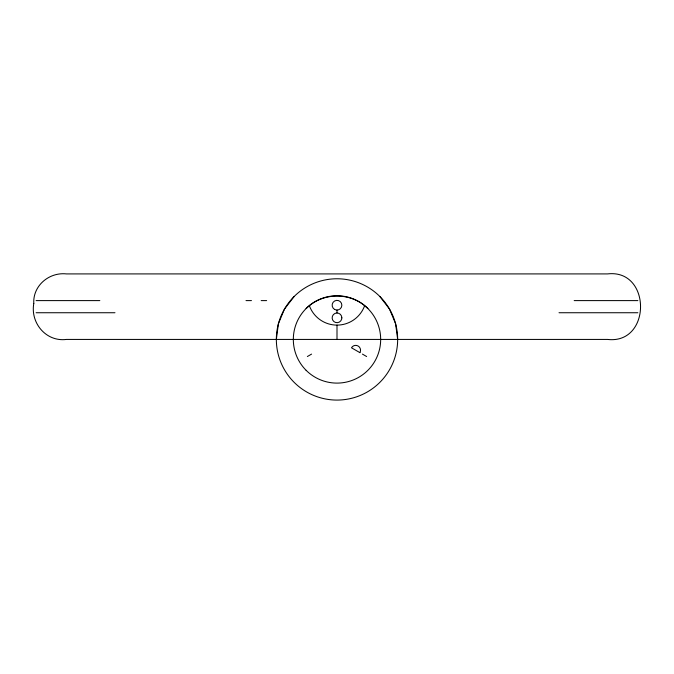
<?xml version="1.0" encoding="UTF-8"?>
<svg xmlns="http://www.w3.org/2000/svg" width="674" height="674" viewBox="0 0 674 674"><rect width="100%" height="100%" fill="white"/><g stroke="black" fill="none" stroke-linecap="round" stroke-linejoin="round"><path stroke-width="1.01" d="M276.34 339.426L278.404 323.731L284.47 309.096L294.108 296.535M306.114 308.54C322.543 291.909 351.457 291.909 367.886 308.54M307.369 356.529L311.573 354.103M36.126 300.604L99.819 300.604M246.01 300.604L251.469 300.604M261.175 300.604L266.634 300.604M574.181 300.604L637.874 300.604M36.126 312.736L114.984 312.736M559.016 312.736L637.874 312.736M362.427 354.103L366.631 356.529M379.892 296.535L389.53 309.096L395.596 323.731L397.66 339.426A60.66 60.66 0 0 1 306.67 391.956A60.66 60.66 0 0 1 306.67 286.897A60.66 60.66 0 0 1 397.66 339.426M337 310.065L337 312.989M337 325.121L337 339.426M364.533 305.971A29.37 29.37 0 0 1 309.467 305.971M33.784 303.477C30.246 323.031 46.144 342.08 66.456 339.426L607.544 339.426C651.539 344.566 651.539 268.774 607.544 273.914L66.456 273.914C49.202 271.976 32.756 285.666 33.784 303.477M341.853 317.842L341.684 319.097A4.853 4.853 0 0 1 333.883 321.557A4.853 4.853 0 0 1 334.953 313.435A4.853 4.853 0 0 1 341.853 317.842M359.899 352.645L351.491 347.792A4.853 4.853 0 0 1 358.121 346.015A4.853 4.853 0 0 1 359.899 352.645M306.114 370.312A43.675 43.675 0 0 0 379.184 350.733A43.675 43.675 0 0 0 325.694 297.242A43.675 43.675 0 0 0 306.114 370.312M334.574 309.417A4.853 4.853 0 0 0 341.853 305.212A4.853 4.853 0 0 0 334.574 301.008A4.853 4.853 0 0 0 334.574 309.417"/></g></svg>
